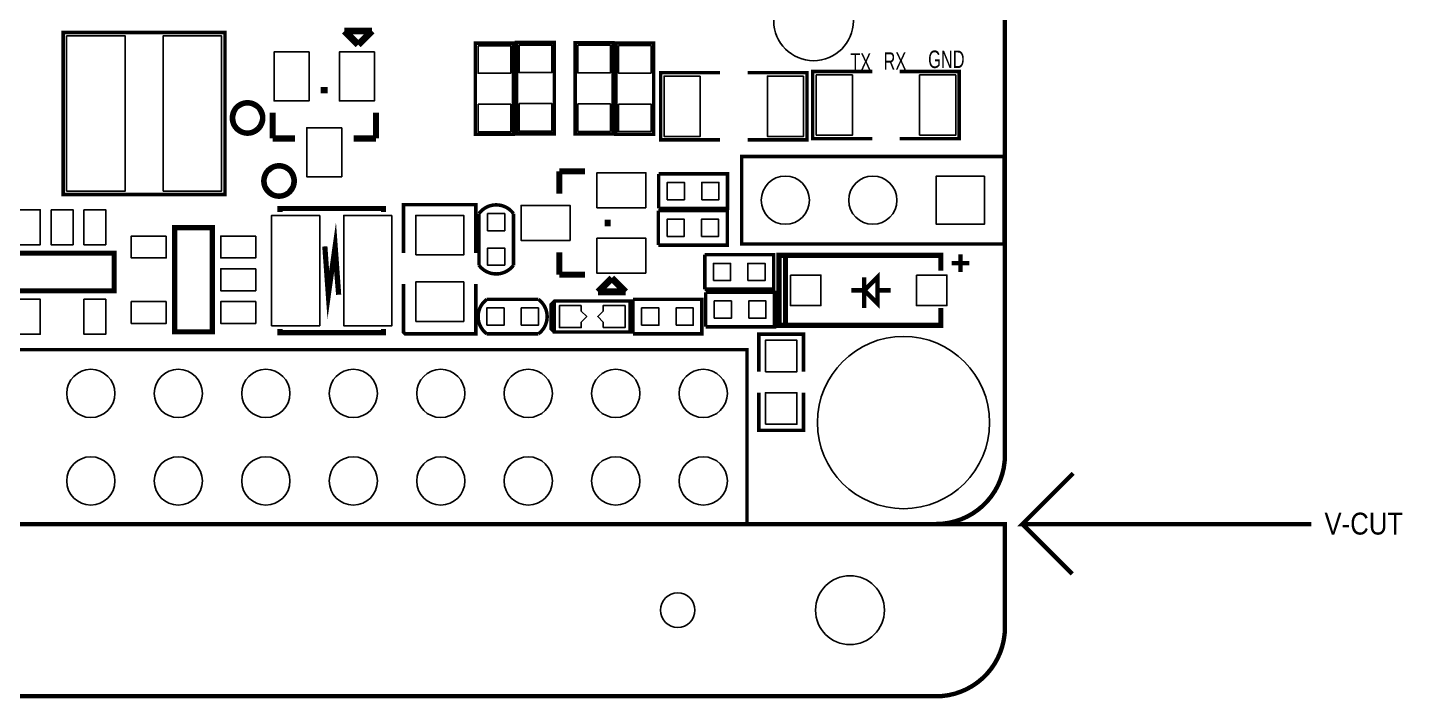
# Model space of a CAD drawing. Extents: x -900 to 3533, y 458 to 4954.
# Drawn here: x 1961 to 3533, y 458 to 1224 of the extents above; entities that cross this region are included whole.
import ezdxf

# ---------------------------------------------------------------- set-up
doc = ezdxf.new("R2010")
doc.units = 0
doc.header["$MEASUREMENT"] = 0
for name, color, linetype in [('BG_OUTLINE', 254, 'CONTINUOUS'), ('BG_SILKSCREEN_TOP', 43, 'CONTINUOUS'), ('PG_SILKSCREEN_TOP', 30, 'CONTINUOUS'), ('PIN_TOP', 1, 'CONTINUOUS')]:
    doc.layers.add(name, color=color, linetype=linetype)

msp = doc.modelspace()

# ---------------------------------------------------------------- linework, layer by layer
at = {"layer": 'BG_OUTLINE'}
for points in [[(1267.74, 2468, 5, 5, 0), (3000.02, 2468, 5, 5, -0.414214), (3078.76, 2389.26, 5, 5, 0), (3078.76, 735.72, 5, 5, -0.414214), (3000.02, 656.98, 5, 5, 0), (1267.74, 656.98, 5, 5, -0.414214), (1189, 735.72, 5, 5, 0), (1189, 2389.26, 5, 5, -0.414214), (1267.74, 2468, 5, 5, 0)], [(1267.74, 2468, 5, 5, 0), (3000.02, 2468, 5, 5, -0.414214), (3078.76, 2389.26, 5, 5, 0), (3078.76, 735.72, 5, 5, -0.414214), (3000.02, 656.98, 5, 5, 0), (1267.74, 656.98, 5, 5, -0.414214), (1189, 735.72, 5, 5, 0), (1189, 2389.26, 5, 5, -0.414214), (1267.74, 2468, 5, 5, 0)], [(3429, 656.98, 5, 5, 0), (3098.76, 656.98, 5, 5, 0), (3156.72, 714.94, 5, 5, 0)], [(-897.61, 656.98, 5, 5, 0), (-897.61, 538.87, 5, 5, 0.414214), (-818.87, 460.13, 5, 5, 0), (3000.02, 460.13, 5, 5, 0.414214), (3078.76, 538.87, 5, 5, 0), (3078.76, 656.98, 5, 5, 0), (-897.61, 656.98, 5, 5, 0)], [(3098.76, 656.98, 5, 5, 0), (3155.8, 599.94, 5, 5, 0)]]:
    msp.add_lwpolyline(points, format="xyseb", dxfattribs=at)
for points in [[(2940.965, 558.555, 1), (2862.225, 558.555, 1)], [(2724.425, 558.555, 1), (2685.065, 558.555, 1)]]:
    msp.add_lwpolyline(points, format="xyb", close=True, dxfattribs=at)
at = {"layer": 'PG_SILKSCREEN_TOP'}
for points in [[(2002.296, 1218.586, 3.937, 3.937, 0), (2187.335, 1218.587, 3.937, 3.937, 0), (2187.335, 1033.547, 3.937, 3.937, 0), (2002.296, 1033.548, 3.937, 3.937, 0), (2002.296, 1218.586, 3.937, 3.937, 0)], [(2355.248, 1220.396, 7.87, 7.87, 0), (2323.748, 1220.396, 7.87, 7.87, 0)], [(2323.748, 1220.396, 7.87, 7.87, 0), (2339.496, 1204.644, 7.87, 7.87, 0)], [(2339.496, 1204.644, 7.87, 7.87, 0), (2355.248, 1220.396, 7.87, 7.87, 0)], [(2516.802, 1102.157, 3.937, 3.937, 0), (2473.494, 1102.157, 3.937, 3.937, 0), (2473.494, 1206.487, 3.937, 3.937, 0), (2516.802, 1206.487, 3.937, 3.937, 0), (2516.802, 1102.157, 3.937, 3.937, 0)], [(2563.802, 1102.897, 3.937, 3.937, 0), (2520.494, 1102.897, 3.937, 3.937, 0), (2520.494, 1207.227, 3.937, 3.937, 0), (2563.802, 1207.227, 3.937, 3.937, 0), (2563.802, 1102.897, 3.937, 3.937, 0)], [(2630.802, 1102.637, 3.937, 3.937, 0), (2587.494, 1102.637, 3.937, 3.937, 0), (2587.494, 1206.967, 3.937, 3.937, 0), (2630.802, 1206.967, 3.937, 3.937, 0), (2630.802, 1102.637, 3.937, 3.937, 0)], [(2677.282, 1102.377, 3.937, 3.937, 0), (2633.974, 1102.377, 3.937, 3.937, 0), (2633.974, 1206.707, 3.937, 3.937, 0), (2677.282, 1206.707, 3.937, 3.937, 0), (2677.282, 1102.377, 3.937, 3.937, 0)], [(2753.125, 1095.988, 3.937, 3.937, 0), (2685.212, 1095.988, 3.937, 3.937, 0), (2685.212, 1172.76, 3.937, 3.937, 0), (2753.125, 1172.76, 3.937, 3.937, 0)], [(2784.621, 1172.76, 3.937, 3.937, 0), (2852.534, 1172.76, 3.937, 3.937, 0), (2852.534, 1095.988, 3.937, 3.937, 0), (2784.621, 1095.988, 3.937, 3.937, 0)], [(2926.993, 1097.24, 3.937, 3.937, 0), (2859.08, 1097.24, 3.937, 3.937, 0), (2859.08, 1174.012, 3.937, 3.937, 0), (2926.993, 1174.012, 3.937, 3.937, 0)], [(2958.489, 1174.012, 3.937, 3.937, 0), (3026.402, 1174.012, 3.937, 3.937, 0), (3026.402, 1097.24, 3.937, 3.937, 0), (2958.489, 1097.24, 3.937, 3.937, 0)], [(2304.558, 1152.693, 7, 7, 0), (2296.754, 1152.693, 7, 7, 0)], [(2213, 1103, 5, 5, -0.414211), (2195, 1121, 5, 5, -0.414216), (2213, 1139, 5, 5, -0.414216), (2231, 1121, 5, 5, -0.414212), (2213, 1103, 5, 5, 0)], [(2241.597, 1097.575, 7, 7, 0), (2241.597, 1127.043, 7, 7, 0)], [(2359.715, 1127.043, 7, 7, 0), (2359.715, 1097.575, 7, 7, 0)], [(2267.156, 1097.575, 7, 7, 0), (2241.597, 1097.575, 7, 7, 0)], [(2359.715, 1097.575, 7, 7, 0), (2334.156, 1097.575, 7, 7, 0)], [(2249, 1067, 5, 5, -0.414214), (2267, 1049, 5, 5, -0.414214), (2249, 1031, 5, 5, -0.414214), (2231, 1049, 5, 5, -0.414214), (2249, 1067, 5, 5, 0)], [(3077.74, 977, 3.937, 3.937, 0), (2777.74, 977, 3.937, 3.937, 0), (2777.74, 1077, 3.937, 3.937, 0), (3077.74, 1077, 3.937, 3.937, 0), (3077.74, 977, 3.937, 3.937, 0)], [(2569.441, 1034.5, 7, 7, 0), (2569.441, 1060.059, 7, 7, 0)], [(2569.441, 1060.059, 7, 7, 0), (2598.909, 1060.059, 7, 7, 0)], [(2682.89, 1057.08, 4, 4, 0), (2682.89, 1017.72, 4, 4, 0)], [(2682.89, 1017.72, 4, 4, 0), (2761.63, 1017.72, 4, 4, 0), (2761.63, 1057.08, 4, 4, 0), (2682.89, 1057.08, 4, 4, 0)], [(2391.354, 966.775, 4, 4, 0), (2391.354, 1021.895, 4, 4, 0), (2474.034, 1021.895, 4, 4, 0), (2474.034, 966.775, 4, 4, 0)], [(2477.562, 1011.743, 4, 4, -0.504966), (2516.923, 1011.743, 4, 4, 0)], [(2250.147, 1013.508, 5.906, 5.906, 0), (2250.147, 1017.508, 5.906, 5.906, 0), (2368.343, 1017.508, 5.906, 5.906, 0), (2368.343, 1013.508, 5.906, 5.906, 0)], [(2477.562, 1011.743, 4, 4, 0), (2477.562, 952.683, 4, 4, 0)], [(2516.923, 952.683, 4, 4, 0), (2516.923, 1011.743, 4, 4, 0)], [(2624.559, 997.098, 7, 7, 0), (2624.559, 1004.902, 7, 7, 0)], [(2682.63, 1015.08, 4, 4, 0), (2682.63, 975.72, 4, 4, 0)], [(2682.63, 975.72, 4, 4, 0), (2761.37, 975.72, 4, 4, 0), (2761.37, 1015.08, 4, 4, 0), (2682.63, 1015.08, 4, 4, 0)], [(2172.744, 876.626, 5.906, 5.906, 0), (2129.744, 876.626, 5.906, 5.906, 0), (2129.744, 995.626, 5.906, 5.906, 0), (2172.744, 995.626, 5.906, 5.906, 0), (2172.744, 876.626, 5.906, 5.906, 0)], [(2301.343, 974.204, 5.906, 5.906, 0), (2305.343, 919.008, 5.906, 5.906, 0), (2313.147, 974.204, 5.906, 5.906, 0), (2317.147, 919.008, 5.906, 5.906, 0), (2313.147, 966.307, 5.906, 5.906, 0)], [(2060.5, 966.5, 5.906, 5.906, 0), (2060.5, 923.5, 5.906, 5.906, 0), (1941.5, 923.5, 5.906, 5.906, 0), (1941.5, 966.5, 5.906, 5.906, 0), (2060.5, 966.5, 5.906, 5.906, 0)], [(2569.441, 941.941, 7, 7, 0), (2569.441, 967.5, 7, 7, 0)], [(2735.63, 964.68, 4, 4, 0), (2735.63, 925.32, 4, 4, 0)], [(2735.63, 925.32, 4, 4, 0), (2814.37, 925.32, 4, 4, 0), (2814.37, 964.68, 4, 4, 0), (2735.63, 964.68, 4, 4, 0)], [(3005.5, 904, 5.906, 5.906, 0), (3005.5, 884, 5.906, 5.906, 0), (2820.5, 884, 5.906, 5.906, 0), (2820.5, 964, 5.906, 5.906, 0), (3005.5, 964, 5.906, 5.906, 0), (3005.5, 946.5, 5.906, 5.906, 0)], [(2828, 884, 5.906, 5.906, 0), (2828, 964, 5.906, 5.906, 0)], [(3028, 945, 5, 5, 0), (3028, 965, 5, 5, 0)], [(3028, 945, 5, 5, 0), (3028, 965, 5, 5, 0)], [(2477.562, 952.683, 4, 4, 0.503908), (2516.923, 952.683, 4, 4, 0)], [(2598.909, 941.941, 7, 7, 0), (2569.441, 941.941, 7, 7, 0)], [(2918, 924, 5, 5, 0), (2933, 909, 5, 5, 0), (2933, 939, 5, 5, 0), (2918, 924, 5, 5, 0)], [(3038, 955, 5, 5, 0), (3018, 955, 5, 5, 0)], [(3038, 955, 5, 5, 0), (3018, 955, 5, 5, 0)], [(2391.354, 931.335, 4, 4, 0), (2391.354, 876.215, 4, 4, 0), (2393.324, 874.255, 4, 4, 0), (2474.034, 874.255, 4, 4, 0), (2474.034, 931.335, 4, 4, 0)], [(2629.37, 938.012, 7.87, 7.87, 0), (2613.618, 922.26, 7.87, 7.87, 0)], [(2645.118, 922.26, 7.87, 7.87, 0), (2629.37, 938.012, 7.87, 7.87, 0)], [(2918, 904, 5, 5, 0), (2918, 939, 5, 5, 0)], [(2486.47, 913.68, 4, 4, 0.503899), (2486.47, 874.32, 4, 4, 0)], [(2545.53, 913.68, 4, 4, 0), (2486.47, 913.68, 4, 4, 0)], [(2545.53, 913.68, 4, 4, -0.504954), (2545.53, 874.32, 4, 4, 0)], [(2563.693, 911.717, 3.937, 3.937, 0), (2563.693, 876.283, 3.937, 3.937, 0), (2650.307, 876.283, 3.937, 3.937, 0), (2650.307, 911.717, 3.937, 3.937, 0), (2563.693, 911.717, 3.937, 3.937, 0), (2559.756, 907.78, 3.937, 3.937, 0), (2559.756, 880.22, 3.937, 3.937, 0), (2563.693, 876.283, 3.937, 3.937, 0)], [(2613.618, 922.26, 7.87, 7.87, 0), (2645.118, 922.26, 7.87, 7.87, 0)], [(2653.63, 913.68, 4, 4, 0), (2653.63, 874.32, 4, 4, 0)], [(2653.63, 874.32, 4, 4, 0), (2732.37, 874.32, 4, 4, 0), (2732.37, 913.68, 4, 4, 0), (2653.63, 913.68, 4, 4, 0)], [(2736.63, 921.68, 4, 4, 0), (2736.63, 882.32, 4, 4, 0)], [(2736.63, 882.32, 4, 4, 0), (2815.37, 882.32, 4, 4, 0), (2815.37, 921.68, 4, 4, 0), (2736.63, 921.68, 4, 4, 0)], [(2918, 924, 5, 5, 0), (2903, 924, 5, 5, 0)], [(2933, 924, 5, 5, 0), (2948, 924, 5, 5, 0)], [(2368.343, 879.704, 5.906, 5.906, 0), (2368.343, 875.704, 5.906, 5.906, 0), (2250.147, 875.704, 5.906, 5.906, 0), (2250.147, 879.704, 5.906, 5.906, 0)], [(2486.47, 874.32, 4, 4, 0), (2545.53, 874.32, 4, 4, 0)], [(2848.5, 831, 4, 4, 0), (2848.5, 874, 4, 4, 0), (2797.5, 874, 4, 4, 0), (2797.5, 831, 4, 4, 0)], [(1483.88, 856.208, 3.937, 3.937, 0), (2783.88, 856.208, 3.937, 3.937, 0), (2783.88, 656.208, 3.937, 3.937, 0), (1483.88, 656.208, 3.937, 3.937, 0), (1483.88, 856.208, 3.937, 3.937, 0)], [(2848.5, 807, 4, 4, 0), (2848.5, 764, 4, 4, 0), (2797.5, 764, 4, 4, 0), (2797.5, 807, 4, 4, 0)]]:
    msp.add_lwpolyline(points, format="xyseb", dxfattribs=at)
at = {"layer": 'PIN_TOP'}
for points in [[(2006.231, 1037.485), (2006.231, 1214.65), (2073.16, 1214.65), (2073.16, 1037.485)], [(2116.467, 1037.485), (2116.467, 1214.65), (2183.396, 1214.65), (2183.396, 1037.485)], [(2283.254, 1196.445), (2283.254, 1140.445), (2243.254, 1140.445), (2243.254, 1196.445)], [(2358.058, 1196.445), (2358.058, 1140.445), (2318.058, 1140.445), (2318.058, 1196.445)], [(2476.447, 1203.535), (2513.849, 1203.535), (2513.849, 1172.039), (2476.447, 1172.039)], [(2523.447, 1204.275), (2560.849, 1204.275), (2560.849, 1172.779), (2523.447, 1172.779)], [(2590.447, 1204.015), (2627.849, 1204.015), (2627.849, 1172.519), (2590.447, 1172.519)], [(2636.927, 1203.755), (2674.329, 1203.755), (2674.329, 1172.259), (2636.927, 1172.259)], [(2730.4875, 1168.823), (2730.4875, 1099.925), (2689.1485, 1099.925), (2689.1485, 1168.823)], [(2848.5975, 1168.823), (2848.5975, 1099.925), (2807.2585, 1099.925), (2807.2585, 1168.823)], [(2863.016, 1101.177), (2863.016, 1170.075), (2904.355, 1170.075), (2904.355, 1101.177)], [(2981.126, 1101.177), (2981.126, 1170.075), (3022.465, 1170.075), (3022.465, 1101.177)], [(2476.447, 1136.605), (2513.849, 1136.605), (2513.849, 1105.109), (2476.447, 1105.109)], [(2523.447, 1137.345), (2560.849, 1137.345), (2560.849, 1105.849), (2523.447, 1105.849)], [(2590.447, 1137.085), (2627.849, 1137.085), (2627.849, 1105.589), (2590.447, 1105.589)], [(2636.927, 1136.825), (2674.329, 1136.825), (2674.329, 1105.329), (2636.927, 1105.329)], [(2320.656, 1109.823), (2320.656, 1053.823), (2280.656, 1053.823), (2280.656, 1109.823)], [(2668.311, 1018.402), (2612.311, 1018.402), (2612.311, 1058.402), (2668.311, 1058.402)], [(3055.299, 1054.559), (3055.299, 999.441), (3000.181, 999.441), (3000.181, 1054.559)], [(2692.737, 1027.557), (2692.737, 1047.242), (2712.422, 1047.242), (2712.422, 1027.557)], [(2732.097, 1027.557), (2732.097, 1047.242), (2751.782, 1047.242), (2751.782, 1027.557)], [(1951.098, 1016.181), (1976.098, 1016.181), (1976.098, 976.181), (1951.098, 976.181)], [(1988.5, 1016.181), (2013.5, 1016.181), (2013.5, 976.181), (1988.5, 976.181)], [(2025.902, 1016.181), (2050.902, 1016.181), (2050.902, 976.181), (2025.902, 976.181)], [(2295.495, 1009.606), (2295.495, 883.606), (2240.397, 883.606), (2240.397, 1009.606)], [(2378.093, 1009.606), (2378.093, 883.606), (2322.995, 883.606), (2322.995, 1009.606)], [(2405.194, 964.555), (2405.194, 1009.555), (2460.194, 1009.555), (2460.194, 964.555)], [(2507.0855, 992.0505), (2487.4005, 992.0505), (2487.4005, 1011.7355), (2507.0855, 1011.7355)], [(2581.689, 981), (2525.689, 981), (2525.689, 1021), (2581.689, 1021)], [(2692.477, 985.557), (2692.477, 1005.242), (2712.162, 1005.242), (2712.162, 985.557)], [(2731.837, 985.557), (2731.837, 1005.242), (2751.522, 1005.242), (2751.522, 985.557)], [(2120.063, 986.028), (2120.063, 961.028), (2080.063, 961.028), (2080.063, 986.028)], [(2222.425, 986.028), (2222.425, 961.028), (2182.425, 961.028), (2182.425, 986.028)], [(2668.311, 943.598), (2612.311, 943.598), (2612.311, 983.598), (2668.311, 983.598)], [(2507.0855, 952.6905), (2487.4005, 952.6905), (2487.4005, 972.3755), (2507.0855, 972.3755)], [(2222.425, 948.626), (2222.425, 923.626), (2182.425, 923.626), (2182.425, 948.626)], [(2745.477, 935.157), (2745.477, 954.842), (2765.162, 954.842), (2765.162, 935.157)], [(2784.837, 935.157), (2784.837, 954.842), (2804.522, 954.842), (2804.522, 935.157)], [(2405.194, 888.555), (2405.194, 933.555), (2460.194, 933.555), (2460.194, 888.555)], [(2833.5, 941.5), (2868.5, 941.5), (2868.5, 906.5), (2833.5, 906.5)], [(2977.5, 941.5), (3012.5, 941.5), (3012.5, 906.5), (2977.5, 906.5)], [(1951.098, 913.819), (1976.098, 913.819), (1976.098, 873.819), (1951.098, 873.819)], [(2025.902, 913.819), (2050.902, 913.819), (2050.902, 873.819), (2025.902, 873.819)], [(2746.477, 892.157), (2746.477, 911.842), (2766.162, 911.842), (2766.162, 892.157)], [(2785.837, 892.157), (2785.837, 911.842), (2805.522, 911.842), (2805.522, 892.157)], [(2120.063, 911.224), (2120.063, 886.224), (2080.063, 886.224), (2080.063, 911.224)], [(2222.425, 911.224), (2222.425, 886.224), (2182.425, 886.224), (2182.425, 911.224)], [(2486.477, 884.157), (2486.477, 903.842), (2506.162, 903.842), (2506.162, 884.157)], [(2525.837, 884.157), (2525.837, 903.842), (2545.522, 903.842), (2545.522, 884.157)], [(2594.5, 906.5), (2594.5, 900.26), (2594.524, 900.26), (2600.784, 894), (2594.524, 887.74), (2594.5, 887.74), (2594.5, 881.5), (2569.5, 881.5), (2569.5, 906.5)], [(2619.5, 881.5), (2619.5, 887.74), (2619.476, 887.74), (2613.216, 894), (2619.476, 900.26), (2619.5, 900.26), (2619.5, 906.5), (2644.5, 906.5), (2644.5, 881.5)], [(2663.477, 884.157), (2663.477, 903.842), (2683.162, 903.842), (2683.162, 884.157)], [(2702.837, 884.157), (2702.837, 903.842), (2722.522, 903.842), (2722.522, 884.157)], [(2805, 831), (2805, 867), (2841, 867), (2841, 831)], [(2805, 771), (2805, 807), (2841, 807), (2841, 771)]]:
    msp.add_lwpolyline(points, close=True, dxfattribs=at)
for centre, radius in [((2860.032, 1231.848), 45.5), ((2213, 1121), 15), ((2249, 1049), 15), ((2827.74, 1027), 27.559), ((2927.74, 1027), 27.559), ((2962.835, 772.905), 98.425), ((2033.88, 806.208), 27.559), ((2133.88, 806.208), 27.559), ((2233.88, 806.208), 27.559), ((2333.88, 806.208), 27.559), ((2433.88, 806.208), 27.559), ((2533.88, 806.208), 27.559), ((2633.88, 806.208), 27.559), ((2733.88, 806.208), 27.559), ((2033.88, 706.208), 27.559), ((2133.88, 706.208), 27.559), ((2233.88, 706.208), 27.559), ((2333.88, 706.208), 27.559), ((2433.88, 706.208), 27.559), ((2533.88, 706.208), 27.559), ((2633.88, 706.208), 27.559), ((2733.88, 706.208), 27.559)]:
    msp.add_circle(centre, radius, dxfattribs=at)

# ---------------------------------------------------------------- texts
at = {"layer": 'BG_OUTLINE', "width": 0.88}
msp.add_text('V-CUT', height=25, dxfattribs=at).set_placement((3444, 644.94))
at = {"layer": 'BG_SILKSCREEN_TOP', "width": 0.7}
for s, p in [('TX', (2902, 1175)), ('RX', (2940, 1176)), ('GND', (2991, 1178))]:
    msp.add_text(s, height=20, dxfattribs=at).set_placement(p)

doc.saveas('drawing.dxf')
